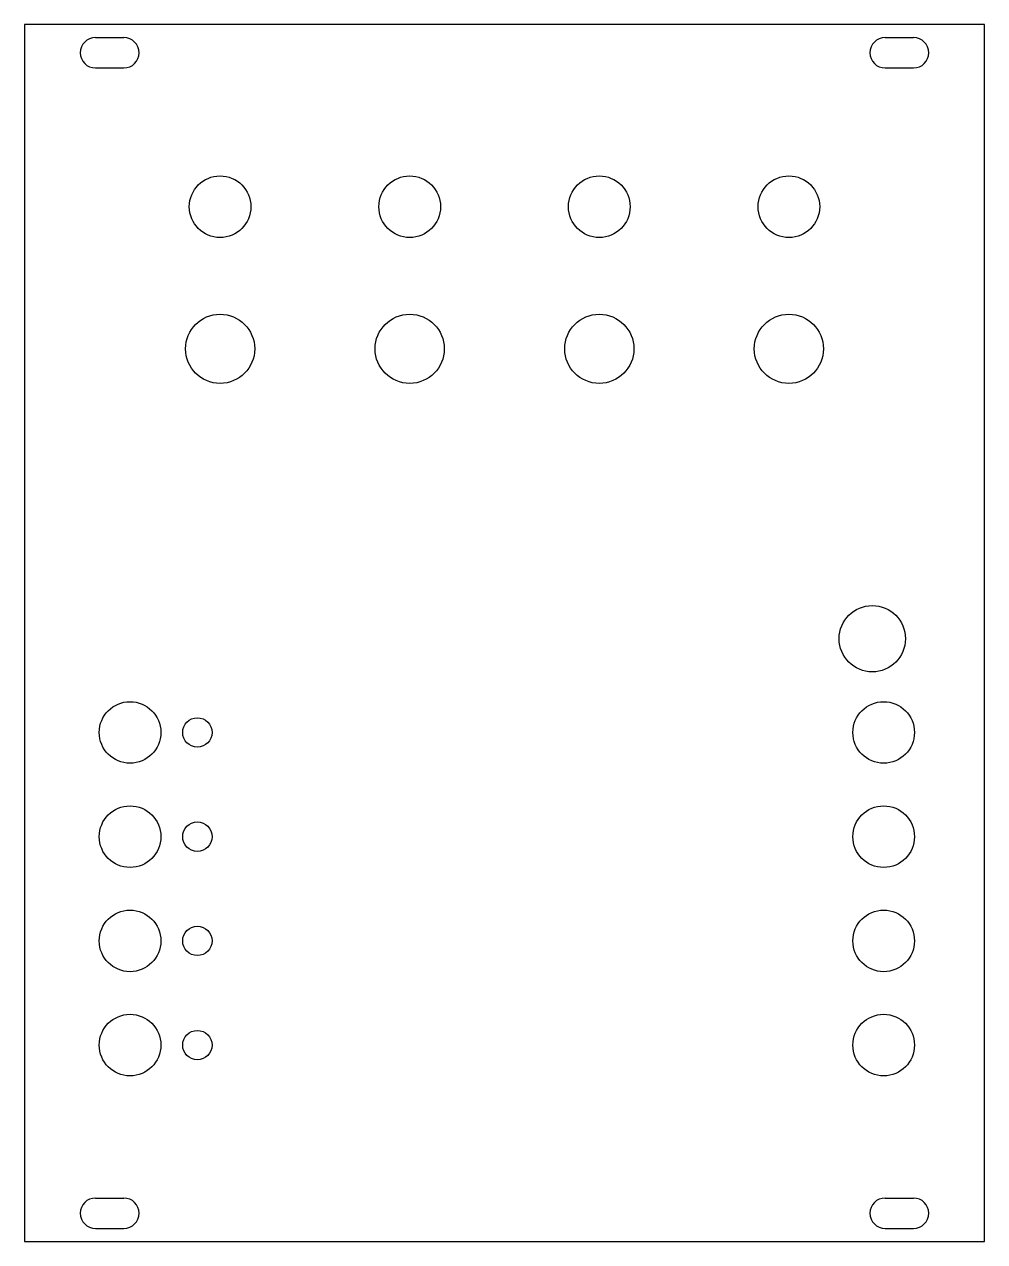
# Model space of a CAD drawing. Extents: x 98 to 199, y 41 to 169.
import ezdxf

# ---------------------------------------------------------------- set-up
doc = ezdxf.new("R2010")
doc.units = 0
doc.layers.add('View001', color=7, linetype='CONTINUOUS')

msp = doc.modelspace()

# ---------------------------------------------------------------- linework, layer by layer
at = {"layer": 'View001'}
for p, q in [((97.85, 169.25), (97.85, 40.75)), ((199.15, 169.25), (97.85, 169.25)), ((199.15, 40.75), (199.15, 169.25)), ((105.35, 167.85), (108.35, 167.85)), ((188.65, 167.85), (191.65, 167.85)), ((105.35, 164.65), (108.35, 164.65)), ((188.65, 164.65), (191.65, 164.65)), ((105.35, 45.35), (108.35, 45.35)), ((188.65, 45.35), (191.65, 45.35)), ((105.35, 42.15), (108.35, 42.15)), ((188.65, 42.15), (191.65, 42.15)), ((97.85, 40.75), (199.15, 40.75))]:
    msp.add_line(p, q, dxfattribs=at)
for centre, radius in [((118.5, 150), 3.25), ((138.5, 150), 3.25), ((158.5, 150), 3.25), ((178.5, 150), 3.25), ((118.5, 135), 3.65), ((138.5, 135), 3.65), ((158.5, 135), 3.65), ((178.5, 135), 3.65), ((187.3, 104.4), 3.5), ((109, 94.5), 3.25), ((188.5, 94.5), 3.25), ((116.1, 94.5), 1.55), ((109, 83.5), 3.25), ((188.5, 83.5), 3.25), ((116.1, 83.5), 1.55), ((109, 72.5), 3.25), ((188.5, 72.5), 3.25), ((116.1, 72.5), 1.55), ((109, 61.5), 3.25), ((188.5, 61.5), 3.25), ((116.1, 61.5), 1.55)]:
    msp.add_circle(centre, radius, dxfattribs=at)
for centre, start, end in [((105.35, 166.25), 90, -90), ((108.35, 166.25), -90, 90), ((188.65, 166.25), 90, -90), ((191.65, 166.25), -90, 90), ((105.35, 43.75), 90, -90), ((108.35, 43.75), -90, 90), ((188.65, 43.75), 90, -90), ((191.65, 43.75), -90, 90)]:
    msp.add_arc(centre, 1.6, start, end, dxfattribs=at)

doc.saveas('drawing.dxf')
